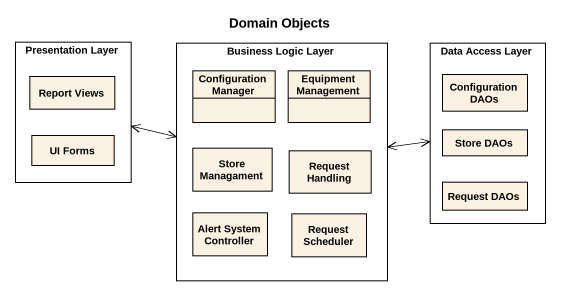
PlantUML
@startuml
title Domain Objects
hide circle
hide empty members
rectangle "Presentation Layer" as Presentation_Layer {
  class "Report Views" as Report_Views
  class "UI Forms" as UI_Forms
}
rectangle "Business Logic Layer" as Business_Logic_Layer {
  class "Configuration Manager" as Configuration_Manager
  class "Equipment Management" as Equipment_Management
  class "Store Managament" as Store_Managament
  class "Request Handling" as Request_Handling
  class "Alert System Controller" as Alert_System_Controller
  class "Request Scheduler" as Request_Scheduler
}
rectangle "Data Access Layer" as Data_Access_Layer {
  class "Configuration DAOs" as Configuration_DAOs
  class "Store DAOs" as Store_DAOs
  class "Request DAOs" as Request_DAOs
}
Presentation_Layer <-right-> Business_Logic_Layer
Business_Logic_Layer <-right-> Data_Access_Layer
@enduml
